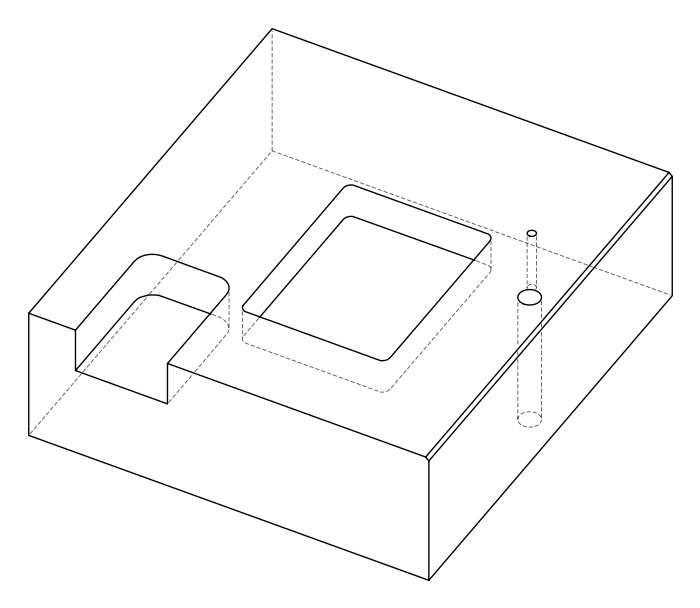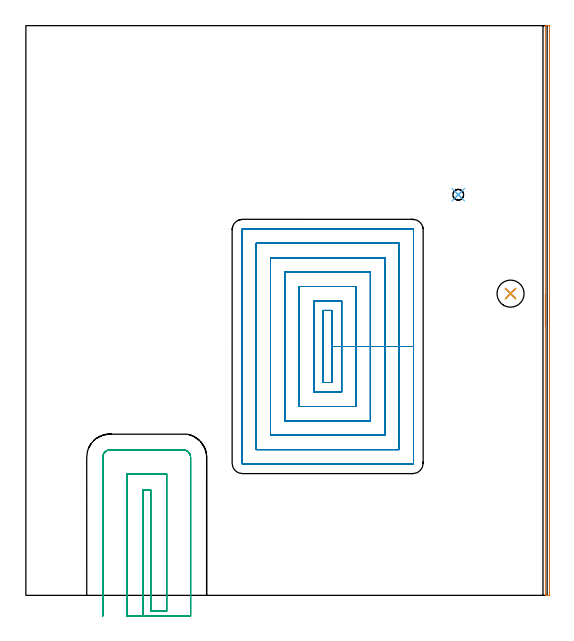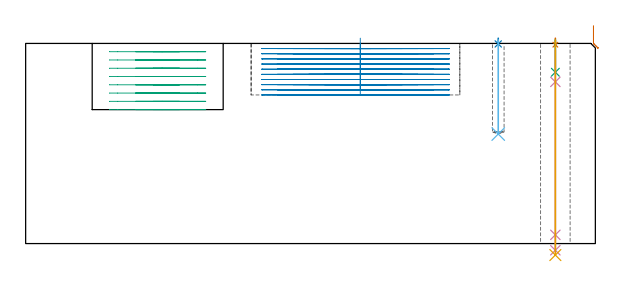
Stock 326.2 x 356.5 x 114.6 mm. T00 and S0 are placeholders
(PLAN: 9 operations, 7 tool changes, 59.5 min)
(1 SPOT_DRILL | STEP1HOLE | NXT0321_9005460120000 | 0.03 min | 4 mm3)
(2 SPOT_DRILL_1 | STEP1POCKET | NXT0321_9005460120000 | 0.03 min | 1 mm3)
(3 DRILL_BLIND_HOLE_INTO_CENTER | STEP1HOLE | NXT0301_081 | 0.08 min | 1433 mm3)
(4 GUN_DRILL_THROUGH_HOLE | STEP1HOLE | UGT0307_007 | 0.57 min | 7771 mm3)
(5 DRILL_TO_ENLARGE_THROUGH_HOLE | STEP1HOLE | UGT0301_292 | 0.49 min | 16460 mm3)
(6 DRILL_BLIND_HOLE_INTO_CENTER_1 | STEP1POCKET | NXT0301_038 | 0.22 min | 1784 mm3)
(7 AREA_MILL | FG_CHAMFER_SURFACE | UGT0205_001 | 3.01 min | 1204 mm3)
(8 MILL_RECTANGULAR_POCKET | POCKET_RECTANGULAR_STRAIGHT | NXT0201_011 | Follow Part, ap 3, ae 75% | 43.52 min | 559843 mm3)
(9 MILL_SLOT | SLOT_PARTIAL_RECTANGULAR | UGT0201_094 | Follow Part, ap 5, ae 75% | 11.56 min | 283626 mm3)
(TOOL NXT0321_9005460120000 | NC Spot Drill, 142deg, 12mm, Carbide, Uncoated | D12 PA142 FL30 Z2)
(TOOL NXT0301_081 | Carbide Drill 11mm [860.1-1100-033A1-MM 2214] | D11 PA140 FL55 Z2)
(TOOL UGT0307_007 | Gun Drill 10 mm | D10 PA130 FL24 Z1)
(TOOL UGT0301_292 | Twist Drill 16.9 mm | D16.9 PA118 FL120 Z2)
(TOOL NXT0301_038 | Carbide Drill 6.7mm [860.1-0670-034A1-MM 2214] | D6.7 PA140 FL53 Z2)
(TOOL UGT0205_001 | Chamfer Mill 20 x 3 x 45 deg. | D20 FL50 Z2)
(TOOL NXT0201_011 | ENDMILL 12mm [2P460-1200-NA 1630] | D12 FL38 Z6)
(TOOL UGT0201_094 | End mill 20 mm | D20 FL38 Z4)
(OP 1 SPOT_DRILL)
G17 G21 G94 G90
T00 M6
G54
G17 G0 G90 X303.3 Y188.8 S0 M3
G43 Z124.6 H0
G94 G81 G98 Z113.873 F250. R117.6
G80
M5
M2
(OP 2 SPOT_DRILL_1)
G17 G21 G94 G90
T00 M6
G54
G17 G0 G90 X270.6 Y250.7 S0 M3
G43 Z124.6 H0
G94 G81 G98 Z114.312 F250. R117.6
G80
M5
M2
(OP 3 DRILL_BLIND_HOLE_INTO_CENTER)
G17 G21 G94 G90
T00 M6
G54
G17 G0 G90 X303.3 Y188.8 S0 M3
G43 Z124.6 H1
G94 G81 G98 Z98.1 F250. R116.6
G80
M5
M2
(OP 4 GUN_DRILL_THROUGH_HOLE)
G17 G21 G94 G90
T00 M6
G54
G17 G0 G90 X303.3 Y188.8 M8
G43 Z124.6 H0
Z110.694
S716 M3
G94 G1 Z92.588 F125. M26
G4 X.084
Z5. F250.
G4 X.084
Z-3.832 F125.
G4 X.084
M5
M9
G0 Z110.694
Z124.6
M2
(OP 5 DRILL_TO_ENLARGE_THROUGH_HOLE)
G17 G21 G94 G90
T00 M6
G54
G17 G0 G90 X303.3 Y188.8 S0 M3
G43 Z124.6 H0
G94 G73 G98 Z-6.577 F250. Q15.147 R116.6
G80
M5
M2
(OP 6 DRILL_BLIND_HOLE_INTO_CENTER_1)
G17 G21 G94 G90
T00 M6
G54
G17 G0 G90 X270.6 Y250.7 S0 M3
G43 Z124.6 H1
G94 G81 G98 Z62.7 F250. R116.6
G80
M5
M2
(OP 7 AREA_MILL)
G17 G21 G94 G90
T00 M6
G54
G17 G0 G90 X325.1 Y168.25 S1061 M3
G43 Z124.6 H0
G94 G1 Y168.288 Z123.728 F250.
Y168.402 Z122.863
Y168.591 Z122.012
Y168.853 Z121.18
Y169.187 Z120.374
Y169.59 Z119.6
Y170.058 Z118.864
Y170.59 Z118.172
Y171.179 Z117.529
Y171.822 Z116.939
Y172.514 Z116.408
Y173.25 Z115.94
Y174.024 Z115.537
Y174.83 Z115.203
Y175.662 Z114.941
Y176.513 Z114.752
Y177.378 Z114.638
Y178.25 Z114.6
Y356.338
X325.106 Y356.49 Z114.593
X325.406 Y356.5 Z114.293
X325.761 Z113.938
X326.4 Z113.295
X327.598 Z112.098
X327.691 Y356.497 Z112.005
X327.7 Y356.124 Z112.
Y0.608
X327.699 Y0.375 Z112.001
X327.691 Y0.003 Z112.005
X327.598 Y0. Z112.098
X326.4 Z113.295
X325.405 Z114.294
X325.106 Y0.01 Z114.593
X325.1 Y0.162 Z114.6
Y178.25
Y179.122 Z114.638
Y179.986 Z114.752
Y180.838 Z114.941
Y181.67 Z115.203
Y182.476 Z115.537
Y183.25 Z115.94
Y183.986 Z116.408
Y184.678 Z116.939
Y185.321 Z117.529
Y185.91 Z118.172
Y186.441 Z118.864
Y186.91 Z119.6
Y187.313 Z120.374
Y187.647 Z121.18
Y187.909 Z122.012
Y188.098 Z122.863
Y188.212 Z123.728
Y188.25 Z124.6
M5
M2
(OP 8 MILL_RECTANGULAR_POCKET)
G17 G21 G94 G90
T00 M6
G54
G17 G0 G90 X191.6 Y133.544 S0 M3
G43 Z124.6 H1
Z117.6
G94 G1 Y155.75 Z111.65 F250.
Y178.3 F500.
X186.1
Y133.2
X191.6
Y155.75
X197.6
Y184.3
X180.1
Y127.2
X197.6
Y155.75
X206.6
Y193.3
X171.1
Y118.2
X206.6
Y155.75
X215.6
Y202.3
X162.1
Y109.2
X215.6
Y155.75
X224.6
Y211.3
X153.1
Y100.2
X224.6
Y155.75
X233.6
Y220.3
X144.1
Y91.2
X233.6
Y155.75
X242.6
Y228.7
G3 X242. Y229.3 R0.6
G1 X135.7
G3 X135.1 Y228.7 R0.6
G1 Y82.8
G3 X135.7 Y82.2 R0.6
G1 X242.
G3 X242.6 Y82.8 R0.6
G1 Y155.75
Y156.75
G0 X191.6 Y133.544 Z114.65
G1 Y155.75 Z108.7 F250.
Y178.3 F500.
X186.1
Y133.2
X191.6
Y155.75
X197.6
Y184.3
X180.1
Y127.2
X197.6
Y155.75
X206.6
Y193.3
X171.1
Y118.2
X206.6
Y155.75
X215.6
Y202.3
X162.1
Y109.2
X215.6
Y155.75
X224.6
Y211.3
X153.1
Y100.2
X224.6
Y155.75
X233.6
Y220.3
X144.1
Y91.2
X233.6
Y155.75
X242.6
Y228.7
G3 X242. Y229.3 R0.6
G1 X135.7
G3 X135.1 Y228.7 R0.6
G1 Y82.8
G3 X135.7 Y82.2 R0.6
G1 X242.
G3 X242.6 Y82.8 R0.6
G1 Y155.75
Y156.75
G0 X191.6 Y133.544 Z111.7
G1 Y155.75 Z105.75 F250.
Y178.3 F500.
X186.1
Y133.2
X191.6
Y155.75
X197.6
Y184.3
X180.1
Y127.2
X197.6
Y155.75
X206.6
Y193.3
X171.1
Y118.2
X206.6
Y155.75
X215.6
Y202.3
X162.1
Y109.2
X215.6
Y155.75
X224.6
Y211.3
X153.1
Y100.2
X224.6
Y155.75
X233.6
Y220.3
X144.1
Y91.2
X233.6
Y155.75
X242.6
Y228.7
G3 X242. Y229.3 R0.6
G1 X135.7
G3 X135.1 Y228.7 R0.6
G1 Y82.8
G3 X135.7 Y82.2 R0.6
G1 X242.
G3 X242.6 Y82.8 R0.6
G1 Y155.75
Y156.75
G0 X191.6 Y133.544 Z108.75
G1 Y155.75 Z102.8 F250.
Y178.3 F500.
X186.1
Y133.2
X191.6
Y155.75
X197.6
Y184.3
X180.1
Y127.2
X197.6
Y155.75
X206.6
Y193.3
X171.1
Y118.2
X206.6
Y155.75
X215.6
Y202.3
X162.1
Y109.2
X215.6
Y155.75
X224.6
Y211.3
X153.1
Y100.2
X224.6
Y155.75
X233.6
Y220.3
X144.1
Y91.2
X233.6
Y155.75
X242.6
Y228.7
G3 X242. Y229.3 R0.6
G1 X135.7
G3 X135.1 Y228.7 R0.6
G1 Y82.8
G3 X135.7 Y82.2 R0.6
G1 X242.
G3 X242.6 Y82.8 R0.6
G1 Y155.75
Y156.75
G0 X191.6 Y133.544 Z105.8
G1 Y155.75 Z99.85 F250.
Y178.3 F500.
X186.1
Y133.2
X191.6
Y155.75
X197.6
Y184.3
X180.1
Y127.2
X197.6
Y155.75
X206.6
Y193.3
X171.1
Y118.2
X206.6
Y155.75
X215.6
Y202.3
X162.1
Y109.2
X215.6
Y155.75
X224.6
Y211.3
X153.1
Y100.2
X224.6
Y155.75
X233.6
Y220.3
X144.1
Y91.2
X233.6
Y155.75
X242.6
Y228.7
G3 X242. Y229.3 R0.6
G1 X135.7
G3 X135.1 Y228.7 R0.6
G1 Y82.8
G3 X135.7 Y82.2 R0.6
G1 X242.
G3 X242.6 Y82.8 R0.6
G1 Y155.75
Y156.75
G0 X191.6 Y133.544 Z102.85
G1 Y155.75 Z96.9 F250.
Y178.3 F500.
X186.1
Y133.2
X191.6
Y155.75
X197.6
Y184.3
X180.1
Y127.2
X197.6
Y155.75
X206.6
Y193.3
X171.1
Y118.2
X206.6
Y155.75
X215.6
Y202.3
X162.1
Y109.2
X215.6
Y155.75
X224.6
Y211.3
X153.1
Y100.2
X224.6
Y155.75
X233.6
Y220.3
X144.1
Y91.2
X233.6
Y155.75
X242.6
Y228.7
G3 X242. Y229.3 R0.6
G1 X135.7
G3 X135.1 Y228.7 R0.6
G1 Y82.8
G3 X135.7 Y82.2 R0.6
G1 X242.
G3 X242.6 Y82.8 R0.6
G1 Y155.75
Y156.75
G0 X191.6 Y133.544 Z99.9
G1 Y155.75 Z93.95 F250.
Y178.3 F500.
X186.1
Y133.2
X191.6
Y155.75
X197.6
Y184.3
X180.1
Y127.2
X197.6
Y155.75
X206.6
Y193.3
X171.1
Y118.2
X206.6
Y155.75
X215.6
Y202.3
X162.1
Y109.2
X215.6
Y155.75
X224.6
Y211.3
X153.1
Y100.2
X224.6
Y155.75
X233.6
Y220.3
X144.1
Y91.2
X233.6
Y155.75
X242.6
Y228.7
G3 X242. Y229.3 R0.6
G1 X135.7
G3 X135.1 Y228.7 R0.6
G1 Y82.8
G3 X135.7 Y82.2 R0.6
G1 X242.
G3 X242.6 Y82.8 R0.6
G1 Y155.75
Y156.75
G0 X191.6 Y133.544 Z96.95
G1 Y155.75 Z91. F250.
Y178.3 F500.
X186.1
Y133.2
X191.6
Y155.75
X197.6
Y184.3
X180.1
Y127.2
X197.6
Y155.75
X206.6
Y193.3
X171.1
Y118.2
X206.6
Y155.75
X215.6
Y202.3
X162.1
Y109.2
X215.6
Y155.75
X224.6
Y211.3
X153.1
Y100.2
X224.6
Y155.75
X233.6
Y220.3
X144.1
Y91.2
X233.6
Y155.75
X242.6
Y228.7
G3 X242. Y229.3 R0.6
G1 X135.7
G3 X135.1 Y228.7 R0.6
G1 Y82.8
G3 X135.7 Y82.2 R0.6
G1 X242.
G3 X242.6 Y82.8 R0.6
G1 Y155.75
Y156.75
G0 X191.6 Y133.544 Z94.
G1 Y155.75 Z88.05 F250.
Y178.3 F500.
X186.1
Y133.2
X191.6
Y155.75
X197.6
Y184.3
X180.1
Y127.2
X197.6
Y155.75
X206.6
Y193.3
X171.1
Y118.2
X206.6
Y155.75
X215.6
Y202.3
X162.1
Y109.2
X215.6
Y155.75
X224.6
Y211.3
X153.1
Y100.2
X224.6
Y155.75
X233.6
Y220.3
X144.1
Y91.2
X233.6
Y155.75
X242.6
Y228.7
G3 X242. Y229.3 R0.6
G1 X135.7
G3 X135.1 Y228.7 R0.6
G1 Y82.8
G3 X135.7 Y82.2 R0.6
G1 X242.
G3 X242.6 Y82.8 R0.6
G1 Y155.75
Y156.75
G0 X191.6 Y133.544 Z91.05
G1 Y155.75 Z85.1 F250.
Y178.3 F500.
X186.1
Y133.2
X191.6
Y155.75
X197.6
Y184.3
X180.1
Y127.2
X197.6
Y155.75
X206.6
Y193.3
X171.1
Y118.2
X206.6
Y155.75
X215.6
Y202.3
X162.1
Y109.2
X215.6
Y155.75
X224.6
Y211.3
X153.1
Y100.2
X224.6
Y155.75
X233.6
Y220.3
X144.1
Y91.2
X233.6
Y155.75
X242.6
Y228.7
G3 X242. Y229.3 R0.6
G1 X135.7
G3 X135.1 Y228.7 R0.6
G1 Y82.8
G3 X135.7 Y82.2 R0.6
G1 X242.
G3 X242.6 Y82.8 R0.6
G1 Y155.75
Y156.75
G0 Z124.6
M5
M2
(OP 9 MILL_SLOT)
G17 G21 G94 G90
T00 M6
G54
G17 G0 G90 X73.1 Y-13. S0 M3
G43 Z124.6 H0
Z109.862
G94 G1 Y-10. F250.
Y66. F500.
X78.1
Y-10.
X88.1
Y76.
X63.1
Y-10.
Y-13. F250.
X103.1
Y-10.
Y86.4 F500.
G3 X98.5 Y91. R4.6
G1 X52.7
G3 X48.1 Y86.4 R4.6
G1 Y-10.
Y-13. F250.
G0 X73.1 Z105.125
G1 Y-10.
Y66. F500.
X78.1
Y-10.
X88.1
Y76.
X63.1
Y-10.
Y-13. F250.
X103.1
Y-10.
Y86.4 F500.
G3 X98.5 Y91. R4.6
G1 X52.7
G3 X48.1 Y86.4 R4.6
G1 Y-10.
Y-13. F250.
G0 X73.1 Z100.387
G1 Y-10.
Y66. F500.
X78.1
Y-10.
X88.1
Y76.
X63.1
Y-10.
Y-13. F250.
X103.1
Y-10.
Y86.4 F500.
G3 X98.5 Y91. R4.6
G1 X52.7
G3 X48.1 Y86.4 R4.6
G1 Y-10.
Y-13. F250.
G0 X73.1 Z95.65
G1 Y-10.
Y66. F500.
X78.1
Y-10.
X88.1
Y76.
X63.1
Y-10.
Y-13. F250.
X103.1
Y-10.
Y86.4 F500.
G3 X98.5 Y91. R4.6
G1 X52.7
G3 X48.1 Y86.4 R4.6
G1 Y-10.
Y-13. F250.
G0 X73.1 Z90.912
G1 Y-10.
Y66. F500.
X78.1
Y-10.
X88.1
Y76.
X63.1
Y-10.
Y-13. F250.
X103.1
Y-10.
Y86.4 F500.
G3 X98.5 Y91. R4.6
G1 X52.7
G3 X48.1 Y86.4 R4.6
G1 Y-10.
Y-13. F250.
G0 X73.1 Z86.175
G1 Y-10.
Y66. F500.
X78.1
Y-10.
X88.1
Y76.
X63.1
Y-10.
Y-13. F250.
X103.1
Y-10.
Y86.4 F500.
G3 X98.5 Y91. R4.6
G1 X52.7
G3 X48.1 Y86.4 R4.6
G1 Y-10.
Y-13. F250.
G0 X73.1 Z81.437
G1 Y-10.
Y66. F500.
X78.1
Y-10.
X88.1
Y76.
X63.1
Y-10.
Y-13. F250.
X103.1
Y-10.
Y86.4 F500.
G3 X98.5 Y91. R4.6
G1 X52.7
G3 X48.1 Y86.4 R4.6
G1 Y-10.
Y-13. F250.
G0 X73.1 Z76.7
G1 Y-10.
Y66. F500.
X78.1
Y-10.
X88.1
Y76.
X63.1
Y-10.
Y-13. F250.
X103.1
Y-10.
Y86.4 F500.
G3 X98.5 Y91. R4.6
G1 X52.7
G3 X48.1 Y86.4 R4.6
G1 Y-10.
Y-13. F250.
G0 Z124.6
M5
M2
